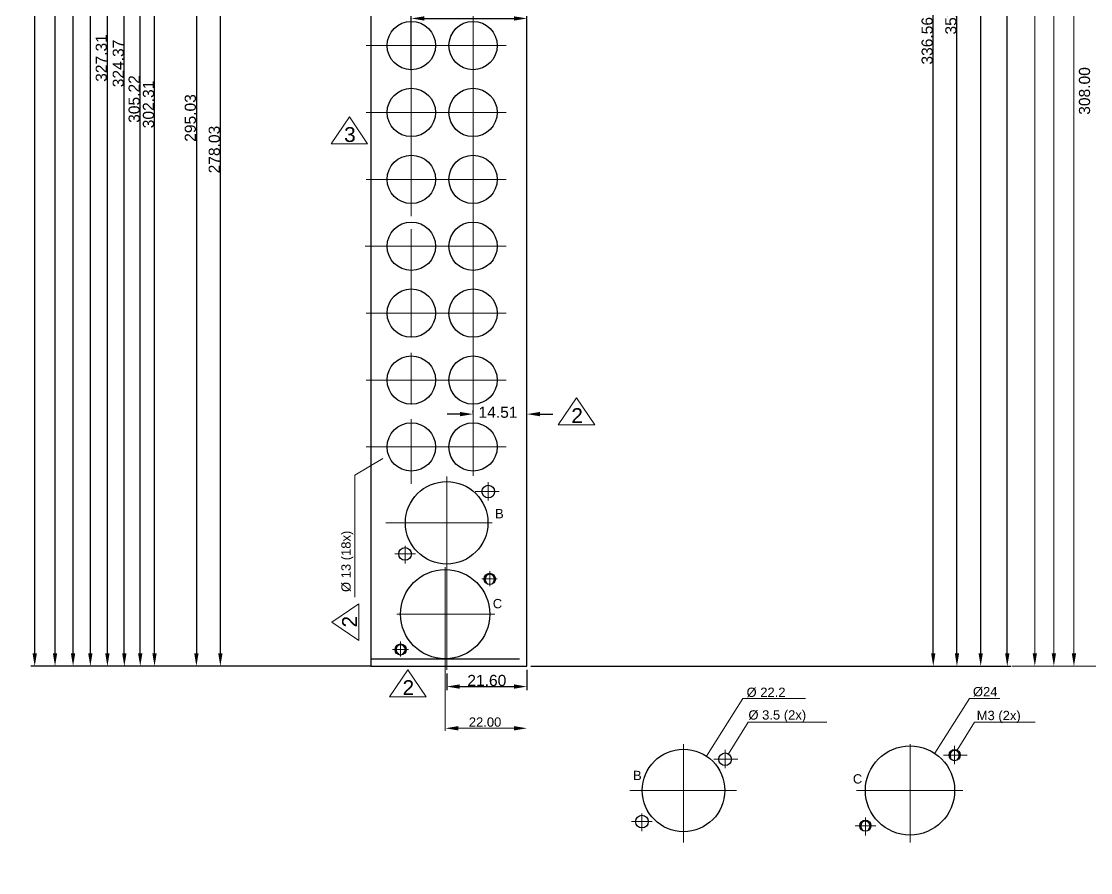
# Model space of a CAD drawing. Extents: x 23 to 957, y -82 to 697.
# Drawn here: x 23.1 to 310.7, y 21 to 250 of the extents above; entities that cross this region are included whole.
import ezdxf
from ezdxf.enums import TextEntityAlignment as Align

# ---------------------------------------------------------------- set-up
doc = ezdxf.new("R2010")
doc.units = 0
doc.header["$MEASUREMENT"] = 0
doc.layers.get('0').update_dxf_attribs({"linetype": 'CONTINUOUS'})
doc.layers.get('DEFPOINTS').update_dxf_attribs({"linetype": 'CONTINUOUS'})
doc.layers.add('DIM', color=1, linetype='CONTINUOUS', lineweight=13)
doc.layers.add('EMNE', color=3, linetype='CONTINUOUS', lineweight=30)
doc.layers.get('0').off()
doc.styles.get("Standard").update_dxf_attribs({"font": 'arial.ttf'})
doc.dimstyles.get("Standard").update_dxf_attribs({"dimtxt": 0.18, "dimasz": 0.18, "dimexe": 0.18, "dimexo": 0.0625, "dimgap": 0.09, "dimtad": 0, "dimtih": 1, "dimtoh": 1, "dimdec": 4, "dimzin": 0, "dimdsep": 46, "dimtxsty": 'Standard', "dimcen": 0.09, "dimadec": 0, "dimazin": 0, "dimtfac": 1, "dimtdec": 4, "dimtofl": 0, "dimtmove": 0, "dimatfit": 3, "dimfxl": 0, "dimtolj": 1, "dimtzin": 0, "dimarcsym": 0})

# ---------------------------------------------------------------- blocks, each defined once
blk = doc.blocks.new('*D10')
at = {"color": 0, "linetype": 'ByBlock'}
for p, q in [((226.79, 48.11), (226.79, 22.95)), ((204.39, 31.11), (204.39, 22.95)), ((207.89, 23.95), (223.29, 23.95))]:
    blk.add_line(p, q, dxfattribs=at)
for points in [[(207.89, 24.54), (207.89, 23.37), (204.39, 23.95)], [(223.29, 24.54), (223.29, 23.37), (226.79, 23.95)]]:
    blk.add_solid(points, dxfattribs=at)
at = {"layer": 'DEFPOINTS', "color": 0, "linetype": 'ByBlock'}
for p in [(226.79, 49.11), (204.39, 32.11), (226.79, 23.95)]:
    blk.add_point(p, dxfattribs=at)
at = {"color": 0, "linetype": 'ByBlock'}
blk.add_text('22.40', height=3, dxfattribs=at).set_placement((215.59, 26.95), align=Align.MIDDLE_CENTER)
blk = doc.blocks.new('*D11')
at = {"color": 0, "linetype": 'ByBlock'}
for p, q in [((236.26, 55.01), (236.26, 58.51)), ((231.19, 51.51), (237.26, 51.51)), ((208.19, 34.71), (237.26, 34.71)), ((236.26, 31.21), (236.26, 27.71))]:
    blk.add_line(p, q, dxfattribs=at)
for points in [[(235.67, 55.01), (236.84, 55.01), (236.26, 51.51)], [(235.67, 31.21), (236.84, 31.21), (236.26, 34.71)]]:
    blk.add_solid(points, dxfattribs=at)
at = {"layer": 'DEFPOINTS', "color": 0, "linetype": 'ByBlock'}
for p in [(230.19, 51.51), (236.26, 51.51), (207.19, 34.71)]:
    blk.add_point(p, dxfattribs=at)
at = {"color": 0, "linetype": 'ByBlock'}
blk.add_text('16.80', height=3, rotation=90, dxfattribs=at).set_placement((233.26, 43.11), align=Align.MIDDLE_CENTER)
blk = doc.blocks.new('*D12')
at = {"color": 0, "linetype": 'ByBlock'}
for p, q in [((111.31, 94.03), (111.31, 97.53)), ((106.07, 90.53), (112.31, 90.53)), ((106.07, 76.53), (112.31, 76.53)), ((111.31, 73.03), (111.31, 69.53))]:
    blk.add_line(p, q, dxfattribs=at)
for points in [[(110.73, 94.03), (111.9, 94.03), (111.31, 90.53)], [(110.73, 73.03), (111.9, 73.03), (111.31, 76.53)]]:
    blk.add_solid(points, dxfattribs=at)
at = {"layer": 'DEFPOINTS', "color": 0, "linetype": 'ByBlock'}
for p in [(105.07, 90.53), (111.31, 90.53), (105.07, 76.53)]:
    blk.add_point(p, dxfattribs=at)
at = {"color": 0, "linetype": 'ByBlock'}
blk.add_text('14.00', height=3, rotation=90, dxfattribs=at).set_placement((108.31, 83.53), align=Align.MIDDLE_CENTER)
blk = doc.blocks.new('*D13')
at = {"color": 0, "linetype": 'ByBlock'}
for p, q in [((106.07, 115.13), (117.53, 115.13)), ((116.53, 80.03), (116.53, 111.63)), ((106.07, 76.53), (117.53, 76.53))]:
    blk.add_line(p, q, dxfattribs=at)
for points in [[(115.95, 111.63), (117.11, 111.63), (116.53, 115.13)], [(115.95, 80.03), (117.11, 80.03), (116.53, 76.53)]]:
    blk.add_solid(points, dxfattribs=at)
at = {"layer": 'DEFPOINTS', "color": 0, "linetype": 'ByBlock'}
for p in [(105.07, 115.13), (116.53, 115.13), (105.07, 76.53)]:
    blk.add_point(p, dxfattribs=at)
at = {"color": 0, "linetype": 'ByBlock'}
blk.add_text('38.60', height=3, rotation=90, dxfattribs=at).set_placement((113.53, 95.83), align=Align.MIDDLE_CENTER)
blk = doc.blocks.new('*D14')
at = {"color": 0, "linetype": 'ByBlock'}
for p, q in [((106.07, 135.53), (125.56, 135.53)), ((124.56, 80.03), (124.56, 132.03)), ((106.07, 76.53), (125.56, 76.53))]:
    blk.add_line(p, q, dxfattribs=at)
for points in [[(123.98, 132.03), (125.14, 132.03), (124.56, 135.53)], [(123.98, 80.03), (125.14, 80.03), (124.56, 76.53)]]:
    blk.add_solid(points, dxfattribs=at)
at = {"layer": 'DEFPOINTS', "color": 0, "linetype": 'ByBlock'}
for p in [(105.07, 135.53), (124.56, 135.53), (105.07, 76.53)]:
    blk.add_point(p, dxfattribs=at)
at = {"color": 0, "linetype": 'ByBlock'}
blk.add_text('59.00', height=3, rotation=90, dxfattribs=at).set_placement((121.56, 106.03), align=Align.MIDDLE_CENTER)
blk = doc.blocks.new('*D15')
at = {"color": 0, "linetype": 'ByBlock'}
for p, q in [((106.07, 153.53), (130.78, 153.53)), ((129.78, 80.03), (129.78, 150.03)), ((106.07, 76.53), (130.78, 76.53))]:
    blk.add_line(p, q, dxfattribs=at)
for points in [[(129.19, 150.03), (130.36, 150.03), (129.78, 153.53)], [(129.19, 80.03), (130.36, 80.03), (129.78, 76.53)]]:
    blk.add_solid(points, dxfattribs=at)
at = {"layer": 'DEFPOINTS', "color": 0, "linetype": 'ByBlock'}
for p in [(105.07, 153.53), (129.78, 153.53), (105.07, 76.53)]:
    blk.add_point(p, dxfattribs=at)
at = {"color": 0, "linetype": 'ByBlock'}
blk.add_text('77.00', height=3, rotation=90, dxfattribs=at).set_placement((126.78, 115.03), align=Align.MIDDLE_CENTER)
blk = doc.blocks.new('*D16')
at = {"color": 0, "linetype": 'ByBlock'}
for p, q in [((106.07, 171.53), (136.4, 171.53)), ((135.4, 80.03), (135.4, 168.03)), ((106.07, 76.53), (136.4, 76.53))]:
    blk.add_line(p, q, dxfattribs=at)
for points in [[(134.81, 168.03), (135.98, 168.03), (135.4, 171.53)], [(134.81, 80.03), (135.98, 80.03), (135.4, 76.53)]]:
    blk.add_solid(points, dxfattribs=at)
at = {"layer": 'DEFPOINTS', "color": 0, "linetype": 'ByBlock'}
for p in [(105.07, 171.53), (135.4, 171.53), (105.07, 76.53)]:
    blk.add_point(p, dxfattribs=at)
at = {"color": 0, "linetype": 'ByBlock'}
blk.add_text('95.00', height=3, rotation=90, dxfattribs=at).set_placement((132.4, 124.03), align=Align.MIDDLE_CENTER)
blk = doc.blocks.new('*D17')
at = {"color": 0, "linetype": 'ByBlock'}
for p, q in [((106.07, 189.53), (142.02, 189.53)), ((141.02, 80.03), (141.02, 186.03)), ((106.07, 76.53), (142.02, 76.53))]:
    blk.add_line(p, q, dxfattribs=at)
for points in [[(140.43, 186.03), (141.6, 186.03), (141.02, 189.53)], [(140.43, 80.03), (141.6, 80.03), (141.02, 76.53)]]:
    blk.add_solid(points, dxfattribs=at)
at = {"layer": 'DEFPOINTS', "color": 0, "linetype": 'ByBlock'}
for p in [(105.07, 189.53), (141.02, 189.53), (105.07, 76.53)]:
    blk.add_point(p, dxfattribs=at)
at = {"color": 0, "linetype": 'ByBlock'}
blk.add_text('113.00', height=3, rotation=90, dxfattribs=at).set_placement((138.02, 133.03), align=Align.MIDDLE_CENTER)
blk = doc.blocks.new('*D18')
at = {"color": 0, "linetype": 'ByBlock'}
for p, q in [((106.07, 207.53), (148.04, 207.53)), ((147.04, 80.03), (147.04, 204.03)), ((106.07, 76.53), (148.04, 76.53))]:
    blk.add_line(p, q, dxfattribs=at)
for points in [[(146.45, 204.03), (147.62, 204.03), (147.04, 207.53)], [(146.45, 80.03), (147.62, 80.03), (147.04, 76.53)]]:
    blk.add_solid(points, dxfattribs=at)
at = {"layer": 'DEFPOINTS', "color": 0, "linetype": 'ByBlock'}
for p in [(105.07, 207.53), (147.04, 207.53), (105.07, 76.53)]:
    blk.add_point(p, dxfattribs=at)
at = {"color": 0, "linetype": 'ByBlock'}
blk.add_text('131.00', height=3, rotation=90, dxfattribs=at).set_placement((144.04, 142.03), align=Align.MIDDLE_CENTER)
blk = doc.blocks.new('*D19')
at = {"color": 0, "linetype": 'ByBlock'}
for p, q in [((106.07, 225.53), (154.06, 225.53)), ((153.06, 80.03), (153.06, 222.03)), ((106.07, 76.53), (154.06, 76.53))]:
    blk.add_line(p, q, dxfattribs=at)
for points in [[(152.48, 222.03), (153.64, 222.03), (153.06, 225.53)], [(152.48, 80.03), (153.64, 80.03), (153.06, 76.53)]]:
    blk.add_solid(points, dxfattribs=at)
at = {"layer": 'DEFPOINTS', "color": 0, "linetype": 'ByBlock'}
for p in [(105.07, 225.53), (153.06, 225.53), (105.07, 76.53)]:
    blk.add_point(p, dxfattribs=at)
at = {"color": 0, "linetype": 'ByBlock'}
blk.add_text('149.00', height=3, rotation=90, dxfattribs=at).set_placement((150.06, 151.03), align=Align.MIDDLE_CENTER)
blk = doc.blocks.new('*D20')
at = {"color": 0, "linetype": 'ByBlock'}
for p, q in [((106.07, 243.53), (160.08, 243.53)), ((159.08, 80.03), (159.08, 240.03)), ((106.07, 76.53), (160.08, 76.53))]:
    blk.add_line(p, q, dxfattribs=at)
for points in [[(158.5, 240.03), (159.66, 240.03), (159.08, 243.53)], [(158.5, 80.03), (159.66, 80.03), (159.08, 76.53)]]:
    blk.add_solid(points, dxfattribs=at)
at = {"layer": 'DEFPOINTS', "color": 0, "linetype": 'ByBlock'}
for p in [(105.07, 243.53), (159.08, 243.53), (105.07, 76.53)]:
    blk.add_point(p, dxfattribs=at)
at = {"color": 0, "linetype": 'ByBlock'}
blk.add_text('167.00', height=3, rotation=90, dxfattribs=at).set_placement((156.08, 160.03), align=Align.MIDDLE_CENTER)
blk = doc.blocks.new('*D21')
at = {"color": 0, "linetype": 'ByBlock'}
for p, q in [((106.07, 261.53), (165.7, 261.53)), ((164.7, 80.03), (164.7, 258.03)), ((106.07, 76.53), (165.7, 76.53))]:
    blk.add_line(p, q, dxfattribs=at)
for points in [[(164.12, 258.03), (165.28, 258.03), (164.7, 261.53)], [(164.12, 80.03), (165.28, 80.03), (164.7, 76.53)]]:
    blk.add_solid(points, dxfattribs=at)
at = {"layer": 'DEFPOINTS', "color": 0, "linetype": 'ByBlock'}
for p in [(105.07, 261.53), (164.7, 261.53), (105.07, 76.53)]:
    blk.add_point(p, dxfattribs=at)
at = {"color": 0, "linetype": 'ByBlock'}
blk.add_text('185.00', height=3, rotation=90, dxfattribs=at).set_placement((161.7, 169.03), align=Align.MIDDLE_CENTER)
blk = doc.blocks.new('*D22')
at = {"color": 0, "linetype": 'ByBlock'}
for p, q in [((106.07, 279.53), (171.72, 279.53)), ((170.72, 80.03), (170.72, 276.03)), ((106.07, 76.53), (171.72, 76.53))]:
    blk.add_line(p, q, dxfattribs=at)
for points in [[(170.14, 276.03), (171.3, 276.03), (170.72, 279.53)], [(170.14, 80.03), (171.3, 80.03), (170.72, 76.53)]]:
    blk.add_solid(points, dxfattribs=at)
at = {"layer": 'DEFPOINTS', "color": 0, "linetype": 'ByBlock'}
for p in [(105.07, 279.53), (170.72, 279.53), (105.07, 76.53)]:
    blk.add_point(p, dxfattribs=at)
at = {"color": 0, "linetype": 'ByBlock'}
blk.add_text('203.00', height=3, rotation=90, dxfattribs=at).set_placement((167.72, 178.03), align=Align.MIDDLE_CENTER)
blk = doc.blocks.new('*D23')
at = {"color": 0, "linetype": 'ByBlock'}
for p, q in [((106.07, 297.53), (177.74, 297.53)), ((176.74, 80.03), (176.74, 294.03)), ((106.07, 76.53), (177.74, 76.53))]:
    blk.add_line(p, q, dxfattribs=at)
for points in [[(176.16, 294.03), (177.32, 294.03), (176.74, 297.53)], [(176.16, 80.03), (177.32, 80.03), (176.74, 76.53)]]:
    blk.add_solid(points, dxfattribs=at)
at = {"layer": 'DEFPOINTS', "color": 0, "linetype": 'ByBlock'}
for p in [(105.07, 297.53), (176.74, 297.53), (105.07, 76.53)]:
    blk.add_point(p, dxfattribs=at)
at = {"color": 0, "linetype": 'ByBlock'}
blk.add_text('221.00', height=3, rotation=90, dxfattribs=at).set_placement((173.74, 187.03), align=Align.MIDDLE_CENTER)
blk = doc.blocks.new('*D24')
at = {"color": 0, "linetype": 'ByBlock'}
for p, q in [((106.07, 315.53), (184.16, 315.53)), ((183.16, 80.03), (183.16, 312.03)), ((106.07, 76.53), (184.16, 76.53))]:
    blk.add_line(p, q, dxfattribs=at)
for points in [[(182.58, 312.03), (183.75, 312.03), (183.16, 315.53)], [(182.58, 80.03), (183.75, 80.03), (183.16, 76.53)]]:
    blk.add_solid(points, dxfattribs=at)
at = {"layer": 'DEFPOINTS', "color": 0, "linetype": 'ByBlock'}
for p in [(105.07, 315.53), (183.16, 315.53), (105.07, 76.53)]:
    blk.add_point(p, dxfattribs=at)
at = {"color": 0, "linetype": 'ByBlock'}
blk.add_text('239.00', height=3, rotation=90, dxfattribs=at).set_placement((180.16, 196.03), align=Align.MIDDLE_CENTER)
blk = doc.blocks.new('*D25')
at = {"color": 0, "linetype": 'ByBlock'}
for p, q in [((106.07, 333.53), (190.59, 333.53)), ((189.59, 80.03), (189.59, 330.03)), ((106.07, 76.53), (190.59, 76.53))]:
    blk.add_line(p, q, dxfattribs=at)
for points in [[(189, 330.03), (190.17, 330.03), (189.59, 333.53)], [(189, 80.03), (190.17, 80.03), (189.59, 76.53)]]:
    blk.add_solid(points, dxfattribs=at)
at = {"layer": 'DEFPOINTS', "color": 0, "linetype": 'ByBlock'}
for p in [(105.07, 333.53), (189.59, 333.53), (105.07, 76.53)]:
    blk.add_point(p, dxfattribs=at)
at = {"color": 0, "linetype": 'ByBlock'}
blk.add_text('257.00', height=3, rotation=90, dxfattribs=at).set_placement((186.59, 205.03), align=Align.MIDDLE_CENTER)
blk = doc.blocks.new('*D26')
at = {"color": 0, "linetype": 'ByBlock'}
for p, q in [((106.07, 351.53), (196.61, 351.53)), ((195.61, 80.03), (195.61, 348.03)), ((106.07, 76.53), (196.61, 76.53))]:
    blk.add_line(p, q, dxfattribs=at)
for points in [[(195.02, 348.03), (196.19, 348.03), (195.61, 351.53)], [(195.02, 80.03), (196.19, 80.03), (195.61, 76.53)]]:
    blk.add_solid(points, dxfattribs=at)
at = {"layer": 'DEFPOINTS', "color": 0, "linetype": 'ByBlock'}
for p in [(105.07, 351.53), (195.61, 351.53), (105.07, 76.53)]:
    blk.add_point(p, dxfattribs=at)
at = {"color": 0, "linetype": 'ByBlock'}
blk.add_text('275.00', height=3, rotation=90, dxfattribs=at).set_placement((192.61, 214.03), align=Align.MIDDLE_CENTER)
blk = doc.blocks.new('*D27')
at = {"color": 0, "linetype": 'ByBlock'}
for p, q in [((106.07, 369.53), (203.03, 369.53)), ((202.03, 80.03), (202.03, 366.03)), ((106.07, 76.53), (203.03, 76.53))]:
    blk.add_line(p, q, dxfattribs=at)
for points in [[(201.45, 366.03), (202.61, 366.03), (202.03, 369.53)], [(201.45, 80.03), (202.61, 80.03), (202.03, 76.53)]]:
    blk.add_solid(points, dxfattribs=at)
at = {"layer": 'DEFPOINTS', "color": 0, "linetype": 'ByBlock'}
for p in [(105.07, 369.53), (202.03, 369.53), (105.07, 76.53)]:
    blk.add_point(p, dxfattribs=at)
at = {"color": 0, "linetype": 'ByBlock'}
blk.add_text('293.00', height=3, rotation=90, dxfattribs=at).set_placement((199.03, 223.03), align=Align.MIDDLE_CENTER)
blk = doc.blocks.new('*D28')
at = {"color": 0, "linetype": 'ByBlock'}
for p, q in [((106.07, 387.53), (209.45, 387.53)), ((208.45, 80.03), (208.45, 384.03)), ((106.07, 76.53), (209.45, 76.53))]:
    blk.add_line(p, q, dxfattribs=at)
for points in [[(207.87, 384.03), (209.03, 384.03), (208.45, 387.53)], [(207.87, 80.03), (209.03, 80.03), (208.45, 76.53)]]:
    blk.add_solid(points, dxfattribs=at)
at = {"layer": 'DEFPOINTS', "color": 0, "linetype": 'ByBlock'}
for p in [(105.07, 387.53), (208.45, 387.53), (105.07, 76.53)]:
    blk.add_point(p, dxfattribs=at)
at = {"color": 0, "linetype": 'ByBlock'}
blk.add_text('311.00', height=3, rotation=90, dxfattribs=at).set_placement((205.45, 232.03), align=Align.MIDDLE_CENTER)
blk = doc.blocks.new('*D29')
at = {"color": 0, "linetype": 'ByBlock'}
for p, q in [((92.07, 322.53), (78.35, 322.53)), ((79.35, 80.03), (79.35, 319.03)), ((92.07, 76.53), (78.35, 76.53))]:
    blk.add_line(p, q, dxfattribs=at)
for points in [[(78.77, 319.03), (79.94, 319.03), (79.35, 322.53)], [(78.77, 80.03), (79.94, 80.03), (79.35, 76.53)]]:
    blk.add_solid(points, dxfattribs=at)
at = {"layer": 'DEFPOINTS', "color": 0, "linetype": 'ByBlock'}
for p in [(79.35, 322.53), (93.07, 322.53), (93.07, 76.53)]:
    blk.add_point(p, dxfattribs=at)
at = {"color": 0, "linetype": 'ByBlock'}
blk.add_text('246.00', height=3, rotation=90, dxfattribs=at).set_placement((76.35, 199.53), align=Align.MIDDLE_CENTER)
blk = doc.blocks.new('*D30')
at = {"color": 0, "linetype": 'ByBlock'}
for p, q in [((92.07, 324.78), (71.97, 324.78)), ((72.97, 80.03), (72.97, 321.28)), ((92.07, 76.53), (71.97, 76.53))]:
    blk.add_line(p, q, dxfattribs=at)
for points in [[(72.39, 321.28), (73.55, 321.28), (72.97, 324.78)], [(72.39, 80.03), (73.55, 80.03), (72.97, 76.53)]]:
    blk.add_solid(points, dxfattribs=at)
at = {"layer": 'DEFPOINTS', "color": 0, "linetype": 'ByBlock'}
for p in [(72.97, 324.78), (93.07, 324.78), (93.07, 76.53)]:
    blk.add_point(p, dxfattribs=at)
at = {"color": 0, "linetype": 'ByBlock'}
blk.add_text('248.25', height=3, rotation=90, dxfattribs=at).set_placement((69.97, 200.65), align=Align.MIDDLE_CENTER)
blk = doc.blocks.new('*D31')
at = {"color": 0, "linetype": 'ByBlock'}
for p, q in [((92.07, 345.28), (65.58, 345.28)), ((66.58, 80.03), (66.58, 341.78)), ((92.07, 76.53), (65.58, 76.53))]:
    blk.add_line(p, q, dxfattribs=at)
for points in [[(66, 341.78), (67.17, 341.78), (66.58, 345.28)], [(66, 80.03), (67.17, 80.03), (66.58, 76.53)]]:
    blk.add_solid(points, dxfattribs=at)
at = {"layer": 'DEFPOINTS', "color": 0, "linetype": 'ByBlock'}
for p in [(66.58, 345.28), (93.07, 345.28), (93.07, 76.53)]:
    blk.add_point(p, dxfattribs=at)
at = {"color": 0, "linetype": 'ByBlock'}
blk.add_text('268.75', height=3, rotation=90, dxfattribs=at).set_placement((63.58, 210.9), align=Align.MIDDLE_CENTER)
blk = doc.blocks.new('*D32')
at = {"color": 0, "linetype": 'ByBlock'}
for p, q in [((92.07, 347.53), (59.84, 347.53)), ((60.84, 80.03), (60.84, 344.03)), ((92.07, 76.53), (59.84, 76.53))]:
    blk.add_line(p, q, dxfattribs=at)
for points in [[(60.26, 344.03), (61.42, 344.03), (60.84, 347.53)], [(60.26, 80.03), (61.42, 80.03), (60.84, 76.53)]]:
    blk.add_solid(points, dxfattribs=at)
at = {"layer": 'DEFPOINTS', "color": 0, "linetype": 'ByBlock'}
for p in [(60.84, 347.53), (93.07, 347.53), (93.07, 76.53)]:
    blk.add_point(p, dxfattribs=at)
at = {"color": 0, "linetype": 'ByBlock'}
blk.add_text('271.00', height=3, rotation=90, dxfattribs=at).set_placement((57.84, 212.03), align=Align.MIDDLE_CENTER)
blk = doc.blocks.new('*D83')
at = {"layer": 'DEFPOINTS', "color": 0}
for p in [(58.88, 378.84), (117.07, 378.84), (117.07, 76.53)]:
    blk.add_point(p, dxfattribs=at)
at = {"layer": 'DIM', "color": 0, "lineweight": -2}
for p, q in [((116.07, 378.84), (57.88, 378.84)), ((58.88, 80.03), (58.88, 375.34)), ((116.07, 76.53), (57.88, 76.53))]:
    blk.add_line(p, q, dxfattribs=at)
at = {"layer": 'DIM', "color": 0}
for points in [[(58.29, 375.34), (59.46, 375.34), (58.88, 378.84)], [(58.29, 80.03), (59.46, 80.03), (58.88, 76.53)]]:
    blk.add_solid(points, dxfattribs=at)
at = {"layer": 'DIM', "color": 0, "insert": (57.25, 227.68), "char_height": 3, "attachment_point": 5, "rotation": 90}
blk.add_mtext('\\A1;302.31', dxfattribs=at)
blk = doc.blocks.new('*D82')
at = {"layer": 'DEFPOINTS', "color": 0}
for p in [(55.03, 381.75), (117.07, 381.75), (117.07, 76.53)]:
    blk.add_point(p, dxfattribs=at)
at = {"layer": 'DIM', "color": 0, "lineweight": -2}
for p, q in [((116.07, 381.75), (54.03, 381.75)), ((55.03, 80.03), (55.03, 378.25)), ((116.07, 76.53), (54.03, 76.53))]:
    blk.add_line(p, q, dxfattribs=at)
at = {"layer": 'DIM', "color": 0}
for points in [[(54.44, 378.25), (55.61, 378.25), (55.03, 381.75)], [(54.44, 80.03), (55.61, 80.03), (55.03, 76.53)]]:
    blk.add_solid(points, dxfattribs=at)
at = {"layer": 'DIM', "color": 0, "insert": (53.41, 229.14), "char_height": 3, "attachment_point": 5, "rotation": 90}
blk.add_mtext('\\A1;305.22', dxfattribs=at)
blk = doc.blocks.new('*D85')
at = {"layer": 'DEFPOINTS', "color": 0}
for p in [(50.75, 400.9), (117.07, 400.9), (117.07, 76.53)]:
    blk.add_point(p, dxfattribs=at)
at = {"layer": 'DIM', "color": 0, "lineweight": -2}
for p, q in [((116.07, 400.9), (49.75, 400.9)), ((50.75, 80.03), (50.75, 397.4)), ((116.07, 76.53), (49.75, 76.53))]:
    blk.add_line(p, q, dxfattribs=at)
at = {"layer": 'DIM', "color": 0}
for points in [[(50.17, 397.4), (51.34, 397.4), (50.75, 400.9)], [(50.17, 80.03), (51.34, 80.03), (50.75, 76.53)]]:
    blk.add_solid(points, dxfattribs=at)
at = {"layer": 'DIM', "color": 0, "insert": (49.13, 238.71), "char_height": 3, "attachment_point": 5, "rotation": 90}
blk.add_mtext('\\A1;324.37', dxfattribs=at)
blk = doc.blocks.new('*D84')
at = {"layer": 'DEFPOINTS', "color": 0}
for p in [(46.19, 403.84), (117.07, 403.84), (117.07, 76.53)]:
    blk.add_point(p, dxfattribs=at)
at = {"layer": 'DIM', "color": 0, "lineweight": -2}
for p, q in [((116.07, 403.84), (45.19, 403.84)), ((46.19, 80.03), (46.19, 400.34)), ((116.07, 76.53), (45.19, 76.53))]:
    blk.add_line(p, q, dxfattribs=at)
at = {"layer": 'DIM', "color": 0}
for points in [[(45.61, 400.34), (46.78, 400.34), (46.19, 403.84)], [(45.61, 80.03), (46.78, 80.03), (46.19, 76.53)]]:
    blk.add_solid(points, dxfattribs=at)
at = {"layer": 'DIM', "color": 0, "insert": (44.57, 240.18), "char_height": 3, "attachment_point": 5, "rotation": 90}
blk.add_mtext('\\A1;327.31', dxfattribs=at)
blk = doc.blocks.new('*D34')
at = {"color": 0, "linetype": 'ByBlock'}
for p, q in [((113.07, 75.53), (113.07, 52.21)), ((155.07, 75.53), (155.07, 52.21)), ((151.57, 53.21), (116.57, 53.21))]:
    blk.add_line(p, q, dxfattribs=at)
for points in [[(116.57, 53.8), (116.57, 52.63), (113.07, 53.21)], [(151.57, 53.8), (151.57, 52.63), (155.07, 53.21)]]:
    blk.add_solid(points, dxfattribs=at)
at = {"layer": 'DEFPOINTS', "color": 0, "linetype": 'ByBlock'}
for p in [(113.07, 76.53), (155.07, 76.53), (113.07, 53.21)]:
    blk.add_point(p, dxfattribs=at)
at = {"color": 0, "linetype": 'ByBlock'}
blk.add_text('42.00', height=3, dxfattribs=at).set_placement((134.07, 56.21), align=Align.MIDDLE_CENTER)
blk = doc.blocks.new('*D89')
at = {"layer": 'DEFPOINTS', "color": 0}
for p in [(159.07, 413.09), (268.37, 413.09), (159.07, 76.53)]:
    blk.add_point(p, dxfattribs=at)
at = {"layer": 'DIM', "color": 0, "lineweight": -2}
for p, q in [((160.07, 413.09), (269.37, 413.09)), ((268.37, 80.03), (268.37, 409.59)), ((160.07, 76.53), (269.37, 76.53))]:
    blk.add_line(p, q, dxfattribs=at)
at = {"layer": 'DIM', "color": 0}
for points in [[(267.79, 409.59), (268.95, 409.59), (268.37, 413.09)], [(267.79, 80.03), (268.95, 80.03), (268.37, 76.53)]]:
    blk.add_solid(points, dxfattribs=at)
at = {"layer": 'DIM', "color": 0, "insert": (266.75, 244.81), "char_height": 3, "attachment_point": 5, "rotation": 90}
blk.add_mtext('\\A1;336.56', dxfattribs=at)
blk = doc.blocks.new('*D88')
at = {"layer": 'DEFPOINTS', "color": 0}
for p in [(159.07, 429.27), (274.75, 429.27), (159.07, 76.53)]:
    blk.add_point(p, dxfattribs=at)
at = {"layer": 'DIM', "color": 0, "lineweight": -2}
for p, q in [((160.07, 429.27), (275.75, 429.27)), ((274.75, 80.03), (274.75, 425.77)), ((160.07, 76.53), (275.75, 76.53))]:
    blk.add_line(p, q, dxfattribs=at)
at = {"layer": 'DIM', "color": 0}
for points in [[(274.17, 425.77), (275.34, 425.77), (274.75, 429.27)], [(274.17, 80.03), (275.34, 80.03), (274.75, 76.53)]]:
    blk.add_solid(points, dxfattribs=at)
at = {"layer": 'DIM', "color": 0, "insert": (273.13, 252.9), "char_height": 3, "attachment_point": 5, "rotation": 90}
blk.add_mtext('\\A1;352.75', dxfattribs=at)
blk = doc.blocks.new('*D87')
at = {"layer": 'DEFPOINTS', "color": 0}
for p in [(159.07, 445.13), (281.14, 445.13), (159.07, 76.53)]:
    blk.add_point(p, dxfattribs=at)
at = {"layer": 'DIM', "color": 0, "lineweight": -2}
for p, q in [((160.07, 445.13), (282.14, 445.13)), ((281.14, 80.03), (281.14, 441.63)), ((160.07, 76.53), (282.14, 76.53))]:
    blk.add_line(p, q, dxfattribs=at)
at = {"layer": 'DIM', "color": 0}
for points in [[(280.56, 441.63), (281.72, 441.63), (281.14, 445.13)], [(280.56, 80.03), (281.72, 80.03), (281.14, 76.53)]]:
    blk.add_solid(points, dxfattribs=at)
at = {"layer": 'DIM', "color": 0, "insert": (279.52, 260.83), "char_height": 3, "attachment_point": 5, "rotation": 90}
blk.add_mtext('\\A1;368.61', dxfattribs=at)
blk = doc.blocks.new('*D86')
at = {"layer": 'DEFPOINTS', "color": 0}
for p in [(159.07, 453.08), (288.29, 453.08), (159.07, 76.53)]:
    blk.add_point(p, dxfattribs=at)
at = {"layer": 'DIM', "color": 0, "lineweight": -2}
for p, q in [((160.07, 453.08), (289.29, 453.08)), ((288.29, 80.03), (288.29, 449.58)), ((160.07, 76.53), (289.29, 76.53))]:
    blk.add_line(p, q, dxfattribs=at)
at = {"layer": 'DIM', "color": 0}
for points in [[(287.71, 449.58), (288.88, 449.58), (288.29, 453.08)], [(287.71, 80.03), (288.88, 80.03), (288.29, 76.53)]]:
    blk.add_solid(points, dxfattribs=at)
at = {"layer": 'DIM', "color": 0, "insert": (286.67, 264.8), "char_height": 3, "attachment_point": 5, "rotation": 90}
blk.add_mtext('\\A1;376.55', dxfattribs=at)
blk = doc.blocks.new('*D93')
at = {"layer": 'DEFPOINTS', "color": 0}
for p in [(41.61, 456.59), (117.07, 456.59), (117.07, 76.53)]:
    blk.add_point(p, dxfattribs=at)
at = {"layer": 'DIM', "color": 0, "lineweight": -2}
for p, q in [((116.07, 456.59), (40.61, 456.59)), ((41.61, 80.03), (41.61, 453.09)), ((116.07, 76.53), (40.61, 76.53))]:
    blk.add_line(p, q, dxfattribs=at)
at = {"layer": 'DIM', "color": 0}
for points in [[(41.02, 453.09), (42.19, 453.09), (41.61, 456.59)], [(41.02, 80.03), (42.19, 80.03), (41.61, 76.53)]]:
    blk.add_solid(points, dxfattribs=at)
at = {"layer": 'DIM', "color": 0, "insert": (39.98, 266.56), "char_height": 3, "attachment_point": 5, "rotation": 90}
blk.add_mtext('\\A1;380.06', dxfattribs=at)
blk = doc.blocks.new('*D92')
at = {"layer": 'DEFPOINTS', "color": 0}
for p in [(36.96, 485.59), (117.07, 485.59), (118.29, 76.53)]:
    blk.add_point(p, dxfattribs=at)
at = {"layer": 'DIM', "color": 0, "lineweight": -2}
for p, q in [((116.07, 485.59), (35.96, 485.59)), ((36.96, 80.03), (36.96, 482.09)), ((117.29, 76.53), (35.96, 76.53))]:
    blk.add_line(p, q, dxfattribs=at)
at = {"layer": 'DIM', "color": 0}
for points in [[(36.37, 482.09), (37.54, 482.09), (36.96, 485.59)], [(36.37, 80.03), (37.54, 80.03), (36.96, 76.53)]]:
    blk.add_solid(points, dxfattribs=at)
at = {"layer": 'DIM', "color": 0, "insert": (35.33, 281.06), "char_height": 3, "attachment_point": 5, "rotation": 90}
blk.add_mtext('\\A1;409.06', dxfattribs=at)
blk = doc.blocks.new('*D91')
at = {"layer": 'DEFPOINTS', "color": 0}
for p in [(32.1, 489.09), (117.07, 489.09), (117.07, 76.53)]:
    blk.add_point(p, dxfattribs=at)
at = {"layer": 'DIM', "color": 0, "lineweight": -2}
for p, q in [((116.07, 489.09), (31.1, 489.09)), ((32.1, 80.03), (32.1, 485.59)), ((116.07, 76.53), (31.1, 76.53))]:
    blk.add_line(p, q, dxfattribs=at)
at = {"layer": 'DIM', "color": 0}
for points in [[(31.52, 485.59), (32.69, 485.59), (32.1, 489.09)], [(31.52, 80.03), (32.69, 80.03), (32.1, 76.53)]]:
    blk.add_solid(points, dxfattribs=at)
at = {"layer": 'DIM', "color": 0, "insert": (30.48, 282.81), "char_height": 3, "attachment_point": 5, "rotation": 90}
blk.add_mtext('\\A1;412.56', dxfattribs=at)
blk = doc.blocks.new('*D90')
at = {"layer": 'DEFPOINTS', "color": 0}
for p in [(26.64, 493.53), (117.07, 493.53), (117.07, 76.53)]:
    blk.add_point(p, dxfattribs=at)
at = {"layer": 'DIM', "color": 0, "lineweight": -2}
for p, q in [((116.07, 493.53), (25.64, 493.53)), ((26.64, 80.03), (26.64, 490.03)), ((116.07, 76.53), (25.64, 76.53))]:
    blk.add_line(p, q, dxfattribs=at)
at = {"layer": 'DIM', "color": 0}
for points in [[(26.06, 490.03), (27.23, 490.03), (26.64, 493.53)], [(26.06, 80.03), (27.23, 80.03), (26.64, 76.53)]]:
    blk.add_solid(points, dxfattribs=at)
at = {"layer": 'DIM', "color": 0, "insert": (25.02, 285.03), "char_height": 3, "attachment_point": 5, "rotation": 90}
blk.add_mtext('\\A1;417.00', dxfattribs=at)
blk = doc.blocks.new('*D47')
at = {"color": 0, "linetype": 'ByBlock'}
for p, q in [((274.13, 49.21), (274.13, 21)), ((250.13, 30.01), (250.13, 21)), ((253.63, 22), (270.63, 22))]:
    blk.add_line(p, q, dxfattribs=at)
for points in [[(253.63, 22.58), (253.63, 21.41), (250.13, 22)], [(270.63, 22.58), (270.63, 21.41), (274.13, 22)]]:
    blk.add_solid(points, dxfattribs=at)
at = {"layer": 'DEFPOINTS', "color": 0, "linetype": 'ByBlock'}
for p in [(274.13, 50.21), (250.13, 31.01), (274.13, 22)]:
    blk.add_point(p, dxfattribs=at)
at = {"color": 0, "linetype": 'ByBlock'}
blk.add_text('24.00', height=3, dxfattribs=at).set_placement((262.13, 25), align=Align.MIDDLE_CENTER)
blk = doc.blocks.new('*D48')
at = {"color": 0, "linetype": 'ByBlock'}
for p, q in [((278.53, 52.61), (286.13, 52.61)), ((285.13, 37.11), (285.13, 49.11)), ((253.93, 33.61), (286.13, 33.61))]:
    blk.add_line(p, q, dxfattribs=at)
for points in [[(284.55, 49.11), (285.71, 49.11), (285.13, 52.61)], [(284.55, 37.11), (285.71, 37.11), (285.13, 33.61)]]:
    blk.add_solid(points, dxfattribs=at)
at = {"layer": 'DEFPOINTS', "color": 0, "linetype": 'ByBlock'}
for p in [(277.53, 52.61), (285.13, 52.61), (252.93, 33.61)]:
    blk.add_point(p, dxfattribs=at)
at = {"color": 0, "linetype": 'ByBlock'}
blk.add_text('19.00', height=3, rotation=90, dxfattribs=at).set_placement((282.13, 43.11), align=Align.MIDDLE_CENTER)
blk = doc.blocks.new('*D50')
at = {"layer": 'DEFPOINTS', "color": 0}
for p in [(159.07, 144.36), (144.56, 143.61), (159.07, 76.53)]:
    blk.add_point(p, dxfattribs=at)
at = {"layer": 'DIM', "color": 0, "lineweight": -2}
for p, q in [((141.06, 144.36), (137.56, 144.36)), ((144.56, 144.61), (144.56, 145.36)), ((159.07, 77.53), (159.07, 145.36)), ((162.57, 144.36), (166.07, 144.36))]:
    blk.add_line(p, q, dxfattribs=at)
at = {"layer": 'DIM', "color": 0}
for points in [[(141.06, 144.95), (141.06, 143.78), (144.56, 144.36)], [(162.57, 144.95), (162.57, 143.78), (159.07, 144.36)]]:
    blk.add_solid(points, dxfattribs=at)
at = {"layer": 'DIM', "color": 0, "insert": (151.28, 144.85), "char_height": 3, "attachment_point": 5}
blk.add_mtext('\\A1;14.51', dxfattribs=at)
blk = doc.blocks.new('*D51')
at = {"layer": 'DEFPOINTS', "color": 0}
for p in [(159.07, 250.82), (127.96, 235.9), (159.07, 76.53)]:
    blk.add_point(p, dxfattribs=at)
at = {"layer": 'DIM', "color": 0, "lineweight": -2}
for p, q in [((127.96, 236.9), (127.96, 251.82)), ((131.46, 250.82), (155.57, 250.82)), ((159.07, 77.53), (159.07, 251.82))]:
    blk.add_line(p, q, dxfattribs=at)
at = {"layer": 'DIM', "color": 0}
for points in [[(131.46, 251.4), (131.46, 250.24), (127.96, 250.82)], [(155.57, 251.4), (155.57, 250.24), (159.07, 250.82)]]:
    blk.add_solid(points, dxfattribs=at)
at = {"layer": 'DIM', "color": 0, "insert": (150.16, 253.04), "char_height": 3, "attachment_point": 5}
blk.add_mtext('\\A1;31.11', dxfattribs=at)
blk = doc.blocks.new('*D57')
at = {"layer": 'DEFPOINTS', "color": 0}
for p in [(137.47, 75.53), (159.07, 76.53), (159.07, 71.05)]:
    blk.add_point(p, dxfattribs=at)
at = {"layer": 'DIM', "color": 0, "lineweight": -2}
for p, q in [((159.07, 75.53), (159.07, 70.05)), ((137.47, 74.53), (137.47, 70.05)), ((140.97, 71.05), (155.57, 71.05))]:
    blk.add_line(p, q, dxfattribs=at)
at = {"layer": 'DIM', "color": 0}
for points in [[(140.97, 71.64), (140.97, 70.47), (137.47, 71.05)], [(155.57, 71.64), (155.57, 70.47), (159.07, 71.05)]]:
    blk.add_solid(points, dxfattribs=at)
at = {"layer": 'DIM', "color": 0, "insert": (148.27, 72.68), "char_height": 3, "attachment_point": 5}
blk.add_mtext('\\A1;21.60', dxfattribs=at)
blk = doc.blocks.new('*D98')
at = {"layer": 'DEFPOINTS', "color": 0}
for p in [(76.59, 354.56), (117.07, 354.56), (117.07, 76.53)]:
    blk.add_point(p, dxfattribs=at)
at = {"layer": 'DIM', "color": 0, "lineweight": -2}
for p, q in [((116.07, 354.56), (75.59, 354.56)), ((76.59, 80.03), (76.59, 351.06)), ((116.07, 76.53), (75.59, 76.53))]:
    blk.add_line(p, q, dxfattribs=at)
at = {"layer": 'DIM', "color": 0}
for points in [[(76, 351.06), (77.17, 351.06), (76.59, 354.56)], [(76, 80.03), (77.17, 80.03), (76.59, 76.53)]]:
    blk.add_solid(points, dxfattribs=at)
at = {"layer": 'DIM', "color": 0, "insert": (74.96, 215.54), "char_height": 3, "attachment_point": 5, "rotation": 90}
blk.add_mtext('\\A1;278.03', dxfattribs=at)
blk = doc.blocks.new('*D100')
at = {"layer": 'DEFPOINTS', "color": 0}
for p in [(117.07, 371.56), (70.14, 76.53), (117.07, 76.53)]:
    blk.add_point(p, dxfattribs=at)
at = {"layer": 'DIM', "color": 0, "lineweight": -2}
for p, q in [((116.07, 371.56), (69.14, 371.56)), ((70.14, 368.06), (70.14, 80.03)), ((116.07, 76.53), (69.14, 76.53))]:
    blk.add_line(p, q, dxfattribs=at)
at = {"layer": 'DIM', "color": 0}
for points in [[(69.55, 368.06), (70.72, 368.06), (70.14, 371.56)], [(69.55, 80.03), (70.72, 80.03), (70.14, 76.53)]]:
    blk.add_solid(points, dxfattribs=at)
at = {"layer": 'DIM', "color": 0, "insert": (68.52, 224.04), "char_height": 3, "attachment_point": 5, "rotation": 90}
blk.add_mtext('\\A1;295.03', dxfattribs=at)

msp = doc.modelspace()

# ---------------------------------------------------------------- linework, layer by layer
at = {"layer": 'DEFPOINTS', "color": 0, "linetype": 'ByBlock'}
for p in [(138.07412, 76.52671), (159.07412, 76.52671)]:
    msp.add_point(p, dxfattribs=at)
at = {"layer": 'DIM', "color": 1, "linetype": 'ByBlock'}
for p, q in [((295.70047, 80.02671), (295.70047, 497.02671)), ((306.22562, 80.02671), (306.22562, 466.88671)), ((137.07412, 75.52671), (137.07412, 59.10307)), ((358.05259, 76.52671), (289.49408, 76.52671)), ((357.48259, 76.52671), (294.01404, 76.52671)), ((155.57412, 59.83317), (140.18069, 59.83317))]:
    msp.add_line(p, q, dxfattribs=at)
at = {"layer": 'DIM', "linetype": 'ByBlock'}
msp.add_line((300.82246, 80.02671), (300.82246, 477.02671), dxfattribs=at)
at = {"layer": 'DIM'}
for p, q in [((127.96282, 269.60509), (127.96282, 235.89725)), ((111.28777, 224.37865), (106.37253, 217.12007)), ((111.28777, 224.37865), (116.20302, 217.12007)), ((106.37253, 217.12007), (116.20302, 217.12007)), ((127.96282, 178.83558), (127.96282, 194.11948)), ((172.4124, 148.754), (167.49715, 141.49542)), ((172.4124, 148.754), (177.32764, 141.49542)), ((167.49715, 141.49542), (177.32764, 141.49542)), ((120.29029, 132.41241), (112.8037, 127.95094)), ((112.8037, 127.95094), (112.8037, 95.13753)), ((137.47282, 101.13), (137.47282, 127.56096)), ((148.67282, 121.13), (148.67282, 126.00977)), ((151.61126, 123.53), (145.17695, 123.53)), ((121.07, 115.13), (149.70171, 115.13)), ((129.12502, 106.73), (123.54265, 106.73)), ((126.27282, 104.13), (126.27282, 108.9467)), ((137.07, 90.53), (137.07, 103.17329)), ((137.47282, 101.13), (137.47282, 75.52671)), ((149.07282, 100.02671), (149.07282, 102.12465)), ((149.07282, 100.02671), (146.95426, 100.02671)), ((149.07282, 100.02671), (149.07282, 98.02538)), ((149.07282, 100.02671), (151.05507, 100.02671)), ((106.5435, 88.36103), (113.80208, 93.27628)), ((113.80208, 83.44579), (113.80208, 93.27628)), ((137.07, 90.53), (124.066, 90.53)), ((137.07, 90.53), (137.07, 74.97281)), ((137.07, 90.53), (150.3875, 90.53)), ((106.5435, 88.36103), (113.80208, 83.44579)), ((125.07282, 81.02671), (122.92158, 81.02671)), ((125.07282, 81.02671), (125.07282, 83.15363)), ((125.07282, 81.02671), (125.07282, 79.1497)), ((125.07282, 79.1497), (125.07282, 81.02671)), ((125.07282, 81.02671), (127.21313, 81.02671)), ((127.01605, 75.56029), (122.1008, 68.30171)), ((127.01605, 75.56029), (131.93129, 68.30171)), ((122.1008, 68.30171), (131.93129, 68.30171)), ((207.33552, 52.29626), (217.177, 67.88083)), ((217.177, 67.88083), (234.03418, 67.88083)), ((268.77731, 53.09748), (278.11283, 67.88083)), ((278.11283, 67.88083), (286.25626, 67.88083)), ((213.27938, 52.97809), (218.54116, 61.4522)), ((218.54116, 61.4522), (239.78316, 61.4522)), ((274.8139, 53.94227), (279.47699, 61.4522)), ((279.47699, 61.4522), (295.81849, 61.4522)), ((201.19135, 29.1087), (201.19135, 55.53966)), ((262.12718, 29.1087), (262.12718, 55.53966)), ((274.12718, 50.2087), (274.12718, 55.08847)), ((212.39135, 49.1087), (212.39135, 53.98847)), ((277.52718, 52.6087), (271.09287, 52.6087)), ((215.79135, 51.5087), (209.35704, 51.5087)), ((186.79135, 43.1087), (215.42307, 43.1087)), ((247.72718, 43.1087), (276.3589, 43.1087)), ((192.79135, 34.7087), (187.20899, 34.7087)), ((189.99135, 32.1087), (189.99135, 36.9254)), ((250.12718, 31.0087), (250.12718, 35.8254)), ((252.92718, 33.6087), (247.34482, 33.6087))]:
    msp.add_line(p, q, dxfattribs=at)
at = {"layer": 'DIM', "color": 1, "linetype": 'Continuous'}
for p, q in [((144.56282, 233.60509), (144.56282, 253.89725)), ((136.88749, 243.52192), (115.77218, 243.52192)), ((153.48749, 243.52192), (132.37218, 243.52192)), ((127.96282, 215.60509), (127.96282, 235.89725)), ((144.56282, 215.60509), (144.56282, 235.89725)), ((136.88749, 225.52192), (115.77218, 225.52192)), ((153.48749, 225.52192), (132.37218, 225.52192)), ((127.96282, 197.60509), (127.96282, 217.89725)), ((144.56282, 197.60509), (144.56282, 217.89725)), ((136.88749, 207.52192), (115.77218, 207.52192)), ((153.48749, 207.52192), (132.37218, 207.52192)), ((144.56282, 179.60509), (144.56282, 199.89725)), ((153.48749, 189.52192), (115.5028, 189.52192)), ((144.56282, 127.72608), (144.56282, 181.89725)), ((127.96282, 164.99169), (127.96282, 178.83558)), ((136.88749, 171.52192), (115.77218, 171.52192)), ((153.48749, 171.52192), (132.37218, 171.52192)), ((144.56282, 143.60509), (144.56282, 163.89725)), ((127.96282, 146.99169), (127.96282, 160.83558)), ((136.88749, 153.52192), (115.77218, 153.52192)), ((153.48749, 153.52192), (132.37218, 153.52192)), ((127.96282, 125.60509), (127.96282, 142.99335)), ((136.88749, 135.52192), (115.77218, 135.52192)), ((153.48749, 135.52192), (132.37218, 135.52192))]:
    msp.add_line(p, q, dxfattribs=at)
at = {"layer": 'DIM', "color": 1, "linetype": 'ByBlock'}
for points in [[(296.28381, 80.02671), (295.11714, 80.02671), (295.70047, 76.52671)], [(306.80895, 80.02671), (305.64228, 80.02671), (306.22562, 76.52671)], [(140.57412, 60.4165), (140.57412, 59.24984), (137.07412, 59.83317)], [(155.57412, 60.4165), (155.57412, 59.24984), (159.07412, 59.83317)]]:
    msp.add_solid(points, dxfattribs=at)
at = {"layer": 'DIM', "linetype": 'ByBlock'}
msp.add_solid([(301.4058, 80.02671), (300.23913, 80.02671), (300.82246, 76.52671)], dxfattribs=at)
at = {"layer": 'EMNE'}
for p, q in [((159.07282, 76.52671), (159.07282, 500.52671)), ((117.07412, 354.5551), (117.07412, 76.52671)), ((117.07282, 78.52671), (157.07282, 78.52671)), ((117.07282, 76.52671), (159.07282, 76.52671))]:
    msp.add_line(p, q, dxfattribs=at)
for centre, radius in [((127.96282, 243.52671), 6.5), ((144.56282, 243.52671), 6.5), ((127.96282, 225.52671), 6.5), ((144.56282, 225.52671), 6.5), ((127.96282, 207.52671), 6.5), ((144.56282, 207.52671), 6.5), ((127.96282, 189.52671), 6.5), ((144.56282, 189.52671), 6.5), ((127.96282, 171.52671), 6.5), ((144.56282, 171.52671), 6.5), ((127.96282, 153.52671), 6.5), ((144.56282, 153.52671), 6.5), ((127.96282, 135.52671), 6.5), ((144.56282, 135.52671), 6.5), ((137.47282, 115.13), 11.1), ((148.67282, 123.53), 1.7), ((126.27282, 106.73), 1.7), ((137.07, 90.53), 12), ((149.07282, 100.02671), 1.5), ((125.07282, 81.02671), 1.5), ((262.12718, 43.1087), 12), ((201.19135, 43.1087), 11.1), ((212.39135, 51.5087), 1.7), ((274.12718, 52.6087), 1.5), ((189.99135, 34.7087), 1.7), ((250.12718, 33.6087), 1.5)]:
    msp.add_circle(centre, radius, dxfattribs=at)
for centre, start, end in [((149.07282, 100.02671), 310.4878519, 229.6938168), ((125.07282, 81.02671), 293.1277183, 247.9065077), ((274.12718, 52.6087), 309.0740422, 209.9930187), ((250.12718, 33.6087), 306.033382, 232.7965633)]:
    msp.add_arc(centre, 1.25, start, end, dxfattribs=at)

# ---------------------------------------------------------------- texts
at = {"layer": 'DIM', "linetype": 'ByBlock'}
msp.add_text('308.00', height=3, rotation=90, dxfattribs=at).set_placement((310.56562, 224.90171))
at = {"layer": 'DIM'}
for s, height, p in [('3', 4, (109.88342, 217.58837)), ('2', 4, (171.00804, 141.96371)), ('B', 2.5, (150.48767, 116.32583)), ('C', 2.5, (149.87872, 92.13057)), ('2', 4, (125.61169, 68.77001)), ('Ø 22.2', 2.5, (218.1514, 68.27045)), ('Ø24', 2.5, (279.05646, 68.43314)), ('Ø 3.5 (2x)', 2.5, (218.65682, 62.17552)), ('M3 (2x)', 2.5, (280.06893, 62.02909)), ('22.00', 2.5, (143.43029, 60.25338)), ('B', 2.5, (187.60271, 45.88603)), ('C', 2.5, (246.75109, 44.96805))]:
    msp.add_text(s, height=height, dxfattribs=at).set_placement(p)
for s, height, p in [('Ø 13 (18x)', 2.5, (111.63227, 96.49367)), ('2', 4, (113.33379, 86.95668))]:
    msp.add_text(s, height=height, rotation=90, dxfattribs=at).set_placement(p)

# ---------------------------------------------------------------- dimensions: what is measured, and where the dimension line sits
for base, p1, p2, picture, middle in [((26.64452, 493.52671), (117.07282, 76.52671), (117.07412, 493.52671), '*D90', (25.0228, 285.02671)), ((32.10374, 489.08839), (117.07282, 76.52671), (117.07412, 489.08839), '*D91', (30.48202, 282.80755)), ((36.95637, 485.5851), (118.28703, 76.52671), (117.07412, 485.5851), '*D92', (35.33465, 281.05591)), ((41.60681, 456.5851), (117.07412, 76.52671), (117.07412, 456.5851), '*D93', (39.98407, 266.55591)), ((288.29319, 453.07796), (159.07412, 76.52671), (159.07412, 453.07796), '*D86', (286.67045, 264.80234)), ((281.1386, 445.13269), (159.07412, 76.52671), (159.07282, 445.13269), '*D87', (279.51586, 260.8297)), ((274.75407, 429.27265), (159.07412, 76.52671), (159.07412, 429.27265), '*D88', (273.13133, 252.89968)), ((268.36955, 413.0851), (159.07412, 76.52671), (159.07412, 413.0851), '*D89', (266.7468, 244.80591)), ((46.19466, 403.8351), (117.07412, 76.52671), (117.07412, 403.8351), '*D84', (44.57192, 240.18091)), ((50.75389, 400.89869), (117.07412, 76.52671), (117.07412, 400.89869), '*D85', (49.13115, 238.7127)), ((55.02816, 381.75098), (117.07412, 76.52671), (117.07412, 381.75098), '*D82', (53.40542, 229.13885)), ((58.87501, 378.8351), (117.07412, 76.52671), (117.07412, 378.8351), '*D83', (57.25227, 227.68091)), ((70.13786, 76.52671), (117.07412, 371.5551), (117.07282, 76.52671), '*D100', (68.51512, 224.04091)), ((76.58572, 354.5551), (117.07282, 76.52671), (117.07282, 354.5551), '*D98', (74.96298, 215.54091))]:
    dim = msp.add_linear_dim(base=base, p1=p1, p2=p2, angle=90, dimstyle='Standard', override={"dimtxt": 3, "dimasz": 3.5, "dimexe": 1, "dimexo": 1, "dimtad": 1, "dimtih": 0, "dimtoh": 0, "dimdec": 2, "dimtdec": 2, "dimtix": 1, "dimtmove": 2}, dxfattribs=at)
    dim.commit()
    dim.dimension.update_dxf_attribs({"geometry": picture, "text_midpoint": middle})
for base, p1, p2, picture, middle, set_off in [((262.45113, 387.53), (159.07, 76.53), (159.07, 387.53), '*D28', (259.45113, 232.03), (54, 0)), ((256.0288, 369.53), (159.07, 76.53), (159.07, 369.53), '*D27', (253.0288, 223.03), (54, 0)), ((249.60646, 351.53), (159.07, 76.53), (159.07, 351.53), '*D26', (246.60646, 214.03), (54, 0)), ((84.83842, 347.52671), (117.07412, 76.52671), (117.07412, 347.52671), '*D32', (81.83842, 212.02671), (24, 0)), ((90.58449, 345.27671), (117.07412, 76.52671), (117.07412, 345.27671), '*D31', (87.58449, 210.90171), (24, 0)), ((243.58551, 333.53), (159.07, 76.53), (159.07, 333.53), '*D25', (240.58551, 205.03), (54, 0)), ((96.96902, 324.77671), (117.07412, 76.52671), (117.07412, 324.77671), '*D30', (93.96902, 200.65171), (24, 0)), ((103.35355, 322.52671), (117.07412, 76.52671), (117.07412, 322.52671), '*D29', (100.35355, 199.52671), (24, 0)), ((237.16317, 315.53), (159.07, 76.53), (159.07, 315.53), '*D24', (234.16317, 196.03), (54, 0)), ((230.74084, 297.53), (159.07, 76.53), (159.07, 297.53), '*D23', (227.74084, 187.03), (54, 0)), ((224.71989, 279.53), (159.07, 76.53), (159.07, 279.53), '*D22', (221.71989, 178.03), (54, 0)), ((218.69895, 261.53), (159.07, 76.53), (159.07, 261.53), '*D21', (215.69895, 169.03), (54, 0)), ((213.07941, 243.53), (159.07, 76.53), (159.07, 243.53), '*D20', (210.07941, 160.03), (54, 0)), ((207.05846, 225.53), (159.07, 76.53), (159.07, 225.53), '*D19', (204.05846, 151.03), (54, 0)), ((201.03752, 207.53), (159.07, 76.53), (159.07, 207.53), '*D18', (198.03752, 142.03), (54, 0)), ((195.01658, 189.53), (159.07, 76.53), (159.07, 189.53), '*D17', (192.01658, 133.03), (54, 0)), ((189.39703, 171.53), (159.07, 76.53), (159.07, 171.53), '*D16', (186.39703, 124.03), (54, 0)), ((183.77749, 153.53), (159.07, 76.53), (159.07, 153.53), '*D15', (180.77749, 115.03), (54, 0)), ((178.55933, 135.53), (159.07, 76.53), (159.07, 135.53), '*D14', (175.55933, 106.03), (54, 0)), ((165.31326, 90.53), (159.07, 76.53), (159.07, 90.53), '*D12', (162.31326, 83.53), (54, 0)), ((221.85413, 51.5087), (192.79135, 34.7087), (215.79135, 51.5087), '*D11', (218.85413, 43.1087), (-14.40314, 0))]:
    dim = msp.add_linear_dim(base=base, p1=p1, p2=p2, angle=90, dimstyle='Standard', dxfattribs=at)
    dim.commit()
    dim.dimension.update_dxf_attribs({"geometry": picture, "text_midpoint": middle, "insert": set_off})
for base, p1, picture, middle in [((159.07282, 250.81898), (127.96282, 235.89725), '*D51', (150.16051, 253.03574)), ((159.07282, 144.36283), (144.56282, 143.60509), '*D50', (151.28135, 144.85425))]:
    dim = msp.add_linear_dim(base=base, p1=p1, p2=(159.07282, 76.52671), dimstyle='Standard', override={"dimtxt": 3, "dimasz": 3.5, "dimexe": 1, "dimexo": 1, "dimtad": 1, "dimtih": 0, "dimtoh": 0, "dimdec": 2, "dimtdec": 2, "dimtix": 1, "dimtmove": 2}, dxfattribs=at)
    dim.commit()
    dim.dimension.update_dxf_attribs({"geometry": picture, "text_midpoint": middle, "dimtype": 160})
dim = msp.add_aligned_dim(p1=(161.07698, 76.53), p2=(161.07698, 115.13), distance=-11.46141, dimstyle='Standard', dxfattribs=at)
dim.commit()
dim.dimension.update_dxf_attribs({"geometry": '*D13', "text_midpoint": (169.5384, 95.83), "insert": (56.00698, 0)})
for base, p1, p2, picture, middle, set_off in [((117.07412, 53.21287), (159.07412, 76.52671), (117.07412, 76.52671), '*D34', (138.07412, 56.21287), (4, 0)), ((212.39135, 23.95182), (189.99135, 32.1087), (212.39135, 49.1087), '*D10', (201.19135, 26.95182), (-14.40314, 0))]:
    dim = msp.add_linear_dim(base=base, p1=p1, p2=p2, dimstyle='Standard', dxfattribs=at)
    dim.commit()
    dim.dimension.update_dxf_attribs({"geometry": picture, "text_midpoint": middle, "insert": set_off})
dim = msp.add_linear_dim(base=(159.07282, 71.05469), p1=(137.47282, 75.52671), p2=(159.07282, 76.52671), dimstyle='Standard', override={"dimtxt": 3, "dimasz": 3.5, "dimexe": 1, "dimexo": 1, "dimtad": 1, "dimtih": 0, "dimtoh": 0, "dimdec": 2, "dimtdec": 2, "dimtix": 1, "dimtmove": 2}, dxfattribs=at)
dim.commit()
dim.dimension.update_dxf_attribs({"geometry": '*D57', "text_midpoint": (148.27282, 72.67641)})
dim = msp.add_linear_dim(base=(285.13129, 52.6087), p1=(252.92718, 33.6087), p2=(277.52718, 52.6087), angle=90, dimstyle='Standard', dxfattribs=at)
dim.commit()
dim.dimension.update_dxf_attribs({"geometry": '*D48', "text_midpoint": (282.13129, 43.1087)})
dim = msp.add_linear_dim(base=(274.12718, 21.99532), p1=(250.12718, 31.0087), p2=(274.12718, 50.2087), dimstyle='Standard', dxfattribs=at)
dim.commit()
dim.dimension.update_dxf_attribs({"geometry": '*D47', "text_midpoint": (262.12718, 24.99532)})

doc.saveas('drawing.dxf')
